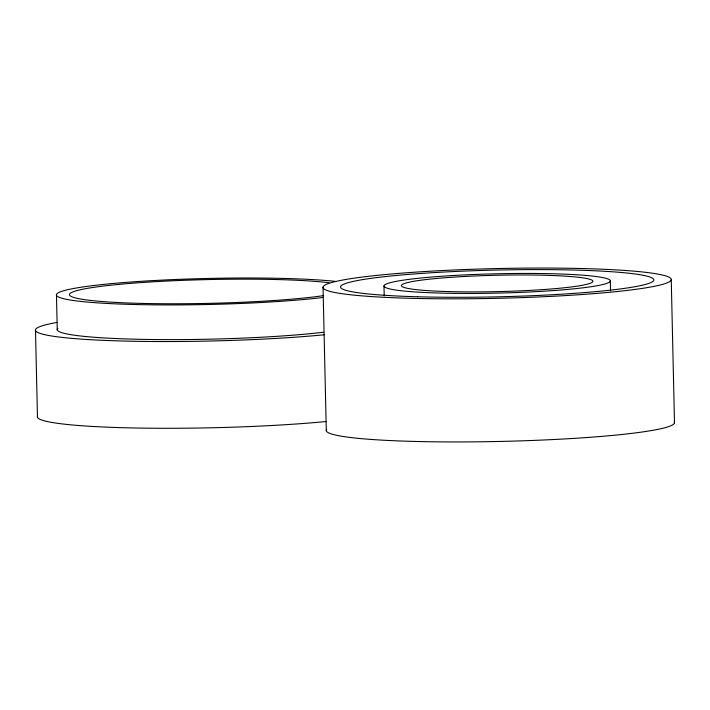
<?xml version="1.0" encoding="UTF-8"?>
<svg xmlns="http://www.w3.org/2000/svg" width="710" height="710" viewBox="0 0 710 710"><rect width="100%" height="100%" fill="white"/><g stroke="black" fill="none" stroke-linecap="round" stroke-linejoin="round"><path stroke-width="1.06" d="M671.252 279.651A174.154 14.875 -1.3 0 1 408.765 298.253A174.154 14.875 -1.3 0 1 411.427 272.418A174.154 14.875 -1.3 0 1 671.252 279.651L674.5 422.769M610.316 280.974A113.201 9.674 -1.3 0 1 439.694 293.07A113.201 9.674 -1.3 0 1 441.425 276.279A113.201 9.674 -1.3 0 1 610.316 280.974L610.538 290.905M383.977 285.908L384.208 295.83M323.041 287.23L326.289 430.349M56.472 295.245L57.253 329.937M35.5 330.478L37.47 417.214M324.071 334.792A174.154 14.875 -1.3 0 1 100.465 340.214A174.154 14.875 -1.3 0 1 56.844 322.446M326.041 421.527A174.154 14.875 -1.3 0 1 136.639 428.015A174.154 14.875 -1.3 0 1 37.523 416.282M323.352 332.253A152.384 13.02 -1.3 0 1 148.381 339.46A152.384 13.02 -1.3 0 1 57.945 328.286M322.562 297.561A152.384 13.02 -1.3 0 1 98.299 302.921A152.384 13.02 -1.3 0 1 113.449 283.45A152.384 13.02 -1.3 0 1 335.173 281.346M323.591 295.617A139.329 11.901 -1.3 0 1 113.99 302.327A139.329 11.901 -1.3 0 1 121.623 284.142A139.329 11.901 -1.3 0 1 328.987 282.749M674.251 421.838A174.154 14.875 -1.3 0 1 498.855 441.469A174.154 14.875 -1.3 0 1 326.733 429.408M448.534 291.588A95.788 8.183 -1.3 0 0 592.903 281.355A95.788 8.183 -1.3 0 0 449.998 277.379A95.788 8.183 -1.3 0 0 448.534 291.588M417.604 296.771A156.741 13.392 -1.3 0 0 653.839 280.033A156.741 13.392 -1.3 0 0 419.992 273.527A156.741 13.392 -1.3 0 0 417.604 296.771"/></g></svg>
